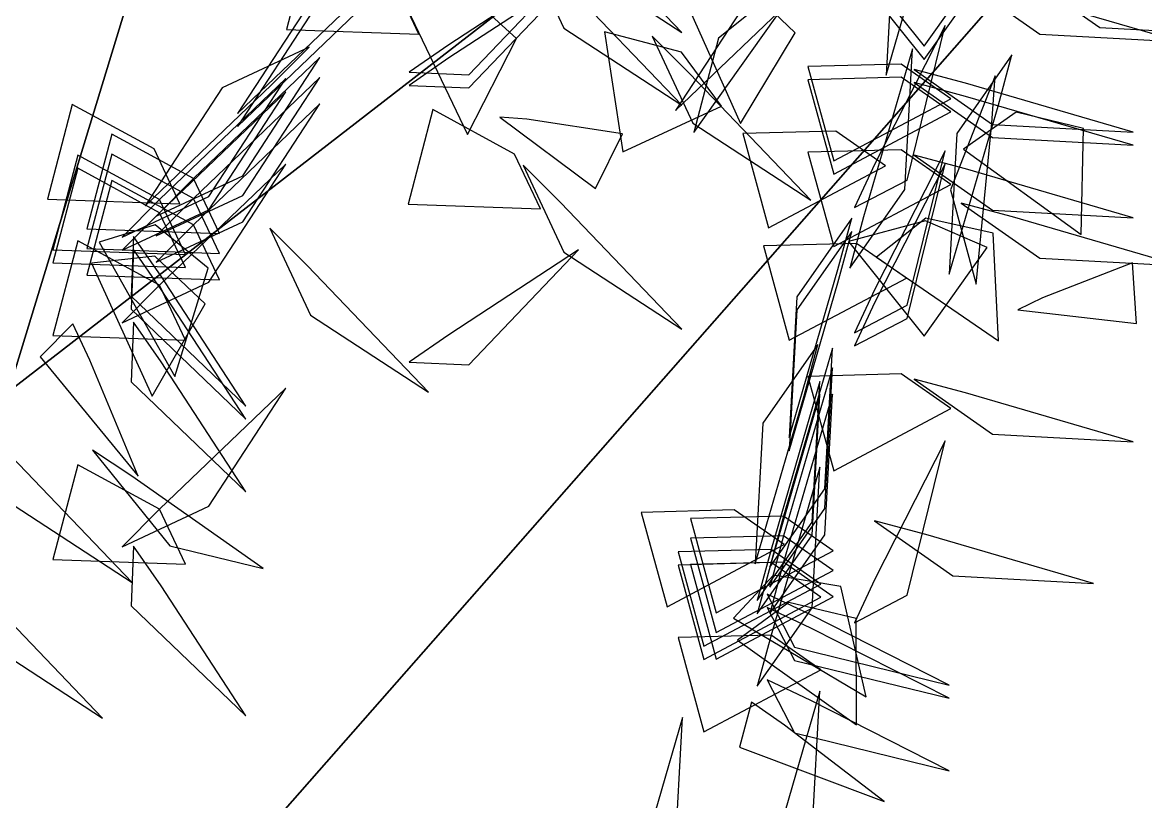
# Model space of a CAD drawing. Header units: millimetres. Extents: x 116.8 to 135.8, y -35.1 to -13.1.
# Drawn here: x 119.244 to 120.117, y -16.946 to -16.341 of the extents above; entities that cross this region are included whole.
import ezdxf

# ---------------------------------------------------------------- set-up
doc = ezdxf.new("R2010")
doc.units = ezdxf.units.MM
for name, color, linetype in [('FOGLIE', 62, 'CONTINUOUS'), ('PARETE_INTERNA', 7, 'CONTINUOUS'), ('PRATO', 83, 'CONTINUOUS'), ('RIVESTIMENTO', 33, 'CONTINUOUS')]:
    doc.layers.add(name, color=color, linetype=linetype)

msp = doc.modelspace()

# ---------------------------------------------------------------- linework, layer by layer
at = {"layer": 'FOGLIE'}
for points in [[(119.953393, -16.251241, 3.83829), (119.964069, -16.211397, 3.83829), (119.921306, -16.272411, 3.773101), (119.915352, -16.381767, 3.83072)], [(119.662584, -16.250406, 2.691664), (119.633416, -16.221238, 2.691664), (119.664874, -16.28878, 2.626476), (119.756602, -16.348614, 2.684095)], [(119.945921, -16.269471, 4.402697), (119.886291, -16.285638, 4.352507), (119.945069, -16.35926, 4.262146), (119.993858, -16.290376, 4.390112)], [(119.532154, -16.307072, 1.951303), (119.468582, -16.272593, 1.918048), (119.449278, -16.346127, 1.811935), (119.552233, -16.349761, 1.925459)], [(119.662584, -16.306733, 2.026142), (119.633416, -16.277565, 2.026142), (119.664874, -16.345106, 1.960954), (119.756602, -16.404941, 2.018573)], [(119.509544, -16.317407, 4.314046), (119.538712, -16.288239, 4.314046), (119.471171, -16.319697, 4.248857), (119.411336, -16.411425, 4.306476)], [(119.849813, -16.315097, 1.386198), (119.878981, -16.285929, 1.386198), (119.81144, -16.317387, 1.32101), (119.751605, -16.409115, 1.378628)], [(119.945921, -16.279712, 4.54604), (119.886291, -16.295879, 4.49585), (119.945069, -16.369501, 4.405489), (119.993858, -16.300617, 4.533455)], [(119.575499, -16.358023, 4.366894), (119.544656, -16.37936, 4.349719), (119.591003, -16.381421, 4.437175), (119.676436, -16.29216, 4.43026)], [(119.838847, -16.324066, 1.38259), (119.859583, -16.293326, 1.364516), (119.785183, -16.352864, 1.337666), (119.765966, -16.426214, 1.435464)], [(119.509544, -16.327648, 4.457389), (119.538712, -16.29848, 4.457389), (119.471171, -16.329938, 4.392201), (119.411336, -16.421666, 4.44982)], [(119.575499, -16.368264, 4.510238), (119.544656, -16.389601, 4.493062), (119.591003, -16.391662, 4.580519), (119.676436, -16.302401, 4.573603)], [(120.060343, -16.312558, 1.772226), (120.020499, -16.301881, 1.772226), (120.081513, -16.344645, 1.707038), (120.190869, -16.350599, 1.764657)], [(119.805885, -16.311589, 2.339468), (119.756137, -16.316064, 2.277491), (119.802181, -16.41927, 2.212156), (119.844745, -16.348729, 2.341435)], [(120.013682, -16.317633, 1.788264), (119.973837, -16.306957, 1.788264), (120.034852, -16.34972, 1.723076), (120.144207, -16.355675, 1.780695)], [(119.588538, -16.317049, 4.709379), (119.540365, -16.323984, 4.646392), (119.590006, -16.427696, 4.584589), (119.628081, -16.353322, 4.713118)], [(119.756336, -16.363805, 1.428323), (119.696612, -16.347991, 1.378133), (119.710704, -16.441139, 1.287773), (119.787399, -16.405878, 1.415739)], [(119.906755, -16.450654, 4.034133), (119.890712, -16.484554, 4.016958), (119.93188, -16.463165, 4.104414), (119.961237, -16.343146, 4.097499)], [(119.762774, -16.380643, 2.264369), (119.733606, -16.351475, 2.264369), (119.765065, -16.419016, 2.19918), (119.856792, -16.478851, 2.256799)], [(119.437709, -16.389241, 4.610725), (119.466877, -16.360073, 4.610725), (119.399336, -16.391532, 4.545537), (119.339501, -16.483259, 4.603155)], [(119.897922, -16.491799, 4.690909), (119.887246, -16.531644, 4.690909), (119.930009, -16.470629, 4.62572), (119.935963, -16.361273, 4.683339)], [(120.00252, -16.405856, 1.386198), (120.013196, -16.366012, 1.386198), (119.970433, -16.427026, 1.32101), (119.964479, -16.536382, 1.378628)], [(119.377143, -16.462083, 3.440045), (119.347974, -16.491251, 3.440045), (119.415516, -16.459793, 3.374856), (119.47535, -16.368065, 3.432475)], [(119.926983, -16.373101, 3.226653), (119.854688, -16.375028, 3.193399), (119.874737, -16.448362, 3.087285), (119.965716, -16.400031, 3.200809)], [(119.350677, -16.478307, 2.91661), (119.321509, -16.507476, 2.91661), (119.389051, -16.476017, 2.851421), (119.448885, -16.384289, 2.90904)], [(119.377143, -16.477445, 3.808642), (119.347974, -16.506613, 3.808642), (119.415516, -16.475155, 3.743453), (119.47535, -16.383427, 3.801072)], [(119.926983, -16.383342, 2.873414), (119.854688, -16.385269, 2.84016), (119.874737, -16.458603, 2.734046), (119.965716, -16.410273, 2.84757)], [(119.977009, -16.387928, 3.044903), (119.937165, -16.377252, 3.044903), (119.99818, -16.420015, 2.979715), (120.107535, -16.42597, 3.037334)], [(119.997508, -16.419107, 1.38259), (120.000095, -16.382118, 1.364516), (119.965432, -16.470878, 1.337666), (119.985465, -16.54401, 1.435464)], [(119.977009, -16.398169, 2.691664), (119.937165, -16.387493, 2.691664), (119.99818, -16.430256, 2.626476), (120.107535, -16.436211, 2.684095)], [(119.350677, -16.488549, 2.563371), (119.321509, -16.517717, 2.563371), (119.389051, -16.486258, 2.498182), (119.448885, -16.394531, 2.555801)], [(119.346389, -16.438891, 1.724116), (119.282817, -16.404413, 1.690862), (119.263513, -16.477947, 1.584748), (119.366468, -16.48158, 1.698272)], [(119.377143, -16.497927, 3.291582), (119.347974, -16.527096, 3.291582), (119.415516, -16.495637, 3.226394), (119.47535, -16.403909, 3.284012)], [(119.626673, -16.442979, 2.683996), (119.563101, -16.4085, 2.650742), (119.543797, -16.482034, 2.544628), (119.646752, -16.485668, 2.658152)], [(120.016489, -16.410376, 2.339468), (119.975644, -16.439126, 2.277491), (120.067122, -16.505482, 2.212156), (120.068714, -16.42311, 2.341435)], [(119.636242, -16.416004, 1.745009), (119.615062, -16.414396, 1.709648), (119.689526, -16.469739, 1.744193), (119.710507, -16.42741, 1.85857)], [(119.377143, -16.462083, 3.440045), (119.31357, -16.427605, 3.40679), (119.294266, -16.501138, 3.300676), (119.397221, -16.504772, 3.414201)], [(119.876299, -16.425116, 1.708079), (119.804004, -16.427043, 1.674825), (119.824053, -16.500377, 1.568711), (119.915032, -16.452046, 1.682236)], [(119.350677, -16.478307, 2.91661), (119.287105, -16.443829, 2.883355), (119.267801, -16.517363, 2.777241), (119.370756, -16.520997, 2.890766)], [(119.377143, -16.477445, 3.808642), (119.31357, -16.442966, 3.775387), (119.294266, -16.5165, 3.669274), (119.397221, -16.520134, 3.782798)], [(119.926983, -16.439669, 2.207891), (119.854688, -16.441596, 2.174637), (119.874737, -16.51493, 2.068523), (119.965716, -16.466599, 2.182048)], [(119.906755, -16.547945, 4.366894), (119.890712, -16.581845, 4.349719), (119.93188, -16.560456, 4.437175), (119.961237, -16.440438, 4.43026)], [(119.977009, -16.454496, 2.026142), (119.937165, -16.44382, 2.026142), (119.99818, -16.486583, 1.960954), (120.107535, -16.492537, 2.018573)], [(119.350677, -16.488549, 2.563371), (119.287105, -16.45407, 2.530116), (119.2678, -16.527604, 2.424003), (119.370756, -16.531238, 2.537527)], [(119.350677, -16.544875, 1.897848), (119.321509, -16.574043, 1.897848), (119.38905, -16.542585, 1.83266), (119.448885, -16.450857, 1.890279)], [(119.662584, -16.480833, 2.502247), (119.633416, -16.451665, 2.502247), (119.664874, -16.519206, 2.437058), (119.756602, -16.579041, 2.494677)], [(119.906755, -16.558186, 4.510238), (119.890712, -16.592086, 4.493062), (119.93188, -16.570697, 4.580519), (119.961237, -16.450679, 4.573603)], [(119.377143, -16.497927, 3.291582), (119.31357, -16.463449, 3.258328), (119.294266, -16.536983, 3.152214), (119.397221, -16.540616, 3.265738)], [(120.013682, -16.491733, 2.264369), (119.973837, -16.481057, 2.264369), (120.034852, -16.52382, 2.19918), (120.144208, -16.529775, 2.256799)], [(119.877973, -16.532713, 4.314046), (119.888649, -16.492869, 4.314046), (119.845886, -16.553884, 4.248857), (119.839931, -16.663239, 4.306476)], [(119.945921, -16.494777, 1.428323), (119.886291, -16.510944, 1.378133), (119.945069, -16.584566, 1.287773), (119.993858, -16.515682, 1.415739)], [(119.946205, -16.492907, 4.709379), (119.907953, -16.522999, 4.646392), (120.002799, -16.587995, 4.584589), (119.998587, -16.504548, 4.713118)], [(119.347359, -16.498029, 2.301023), (119.303715, -16.511431, 2.235818), (119.362531, -16.615729, 2.183832), (119.388425, -16.531737, 2.309433)], [(119.465646, -16.529845, 1.961994), (119.436477, -16.500677, 1.961994), (119.467936, -16.568218, 1.896805), (119.559664, -16.628053, 1.954424)], [(119.877973, -16.542955, 4.457389), (119.888649, -16.50311, 4.457389), (119.845886, -16.564125, 4.392201), (119.839931, -16.673481, 4.44982)], [(119.350677, -16.544875, 1.897848), (119.287105, -16.510396, 1.864594), (119.2678, -16.58393, 1.75848), (119.370756, -16.587564, 1.872005)], [(119.3519, -16.537861, 3.14854), (119.330563, -16.507017, 3.165716), (119.328502, -16.553365, 3.078259), (119.417763, -16.638798, 3.085174)], [(119.892386, -16.512458, 1.951303), (119.820092, -16.514385, 1.918048), (119.840141, -16.587719, 1.811935), (119.93112, -16.539388, 1.925459)], [(119.347144, -16.522402, 2.025198), (119.297883, -16.527651, 1.962893), (119.345065, -16.631032, 1.898658), (119.386225, -16.559275, 2.027722)], [(119.3519, -16.548102, 2.795301), (119.330563, -16.517258, 2.812477), (119.328502, -16.563606, 2.72502), (119.417763, -16.649039, 2.731935)], [(119.575499, -16.583329, 1.392521), (119.544656, -16.604666, 1.375345), (119.591003, -16.606727, 1.462802), (119.676436, -16.517467, 1.455887)], [(120.036995, -16.554752, 1.745009), (120.017849, -16.56395, 1.709648), (120.110008, -16.574646, 1.744193), (120.107013, -16.527498, 1.85857)], [(119.296486, -16.603104, 3.025544), (119.283375, -16.57496, 3.052702), (119.257868, -16.600483, 2.960512), (119.334143, -16.693259, 2.930699)], [(119.3519, -16.604428, 2.129779), (119.330563, -16.573585, 2.146954), (119.328502, -16.619932, 2.059498), (119.417763, -16.705365, 2.066413)], [(119.85168, -16.630841, 4.610725), (119.862356, -16.590997, 4.610725), (119.819593, -16.652012, 4.545537), (119.813638, -16.761367, 4.603155)], [(119.835648, -16.724208, 3.440045), (119.824972, -16.764052, 3.440045), (119.867735, -16.703037, 3.374856), (119.87369, -16.593682, 3.432475)], [(119.835648, -16.739569, 3.808642), (119.824972, -16.779414, 3.808642), (119.867735, -16.718399, 3.743453), (119.87369, -16.609043, 3.801072)], [(119.825961, -16.750119, 2.91661), (119.815285, -16.789963, 2.91661), (119.858048, -16.728949, 2.851421), (119.864003, -16.619593, 2.90904)], [(119.926983, -16.613769, 2.683996), (119.854688, -16.615696, 2.650742), (119.874737, -16.68903, 2.544628), (119.965716, -16.640699, 2.658152)], [(119.977009, -16.628596, 2.502247), (119.937165, -16.61792, 2.502247), (119.99818, -16.660683, 2.437058), (120.107535, -16.666638, 2.494677)], [(119.350677, -16.718975, 2.373953), (119.321509, -16.748144, 2.373953), (119.389051, -16.716685, 2.308765), (119.448885, -16.624957, 2.366383)], [(119.825961, -16.76036, 2.563371), (119.815285, -16.800204, 2.563371), (119.858048, -16.73919, 2.498182), (119.864003, -16.629834, 2.555801)], [(119.835648, -16.760052, 3.291582), (119.824972, -16.799896, 3.291582), (119.867735, -16.738882, 3.226394), (119.87369, -16.629526, 3.284012)], [(119.235357, -16.677633, 3.210185), (119.206189, -16.648465, 3.210185), (119.237647, -16.716007, 3.144997), (119.329375, -16.775841, 3.202616)], [(119.906755, -16.773251, 1.392521), (119.890712, -16.807151, 1.375345), (119.93188, -16.785762, 1.462802), (119.961237, -16.665744, 1.455887)], [(119.329134, -16.693307, 2.150912), (119.298474, -16.67297, 2.13226), (119.35877, -16.74729, 2.106925), (119.431126, -16.764942, 2.205754)], [(119.350677, -16.718975, 2.373953), (119.287105, -16.684497, 2.340699), (119.267801, -16.758031, 2.234585), (119.370756, -16.761664, 2.348109)], [(119.825961, -16.816687, 1.897848), (119.815285, -16.856531, 1.897848), (119.858048, -16.795516, 1.83266), (119.864003, -16.686161, 1.890279)], [(119.797419, -16.7195, 1.724116), (119.725124, -16.721426, 1.690862), (119.745174, -16.794761, 1.584748), (119.836152, -16.74643, 1.698272)], [(119.835648, -16.724208, 3.440045), (119.763353, -16.726134, 3.40679), (119.783403, -16.799469, 3.300676), (119.874381, -16.751138, 3.414201)], [(119.946175, -16.738639, 1.961994), (119.90633, -16.727963, 1.961994), (119.967345, -16.770726, 1.896805), (120.076701, -16.776681, 1.954424)], [(119.835648, -16.739569, 3.808642), (119.763354, -16.741496, 3.775387), (119.783403, -16.81483, 3.669274), (119.874381, -16.7665, 3.782798)], [(119.3519, -16.778529, 2.605883), (119.330563, -16.747685, 2.623059), (119.328502, -16.794033, 2.535602), (119.417763, -16.879466, 2.542517)], [(119.825961, -16.750119, 2.91661), (119.753666, -16.752046, 2.883355), (119.773715, -16.82538, 2.777241), (119.864694, -16.777049, 2.890766)], [(119.212334, -16.783157, 2.183835), (119.183166, -16.753988, 2.183835), (119.214624, -16.82153, 2.118647), (119.306352, -16.881364, 2.176266)], [(119.825961, -16.76036, 2.563371), (119.753666, -16.762287, 2.530116), (119.773716, -16.835621, 2.424003), (119.864694, -16.78729, 2.537527)], [(119.835648, -16.760052, 3.291582), (119.763353, -16.761979, 3.258328), (119.783403, -16.835313, 3.152214), (119.874381, -16.786982, 3.265738)], [(119.827828, -16.770229, 2.301023), (119.796732, -16.803658, 2.235818), (119.899817, -16.864575, 2.183832), (119.880246, -16.778888, 2.309433)], [(119.856797, -16.801082, 3.14854), (119.822897, -16.785039, 3.165716), (119.844286, -16.826208, 3.078259), (119.964304, -16.855565, 3.085174)], [(119.839828, -16.791444, 2.025198), (119.799791, -16.820621, 1.962893), (119.892342, -16.88656, 1.898658), (119.89211, -16.803837, 2.027722)], [(119.856797, -16.811323, 2.795301), (119.822897, -16.79528, 2.812477), (119.844286, -16.836449, 2.72502), (119.964304, -16.865806, 2.731935)], [(119.825961, -16.816687, 1.897848), (119.753666, -16.818613, 1.864594), (119.773716, -16.891948, 1.75848), (119.864694, -16.843617, 1.872005)], [(119.856797, -16.86765, 2.129779), (119.822897, -16.851607, 2.146954), (119.844286, -16.892776, 2.059498), (119.964304, -16.922132, 2.066413)], [(119.825961, -16.990787, 2.373953), (119.815285, -17.030631, 2.373953), (119.858048, -16.969617, 2.308765), (119.864003, -16.860261, 2.366383)], [(119.836308, -16.886664, 3.025544), (119.810881, -16.868846, 3.052702), (119.801554, -16.903702, 2.960512), (119.913997, -16.945912, 2.930699)], [(119.719231, -17.011301, 1.681351), (119.708555, -17.051146, 1.681351), (119.751318, -16.990131, 1.616163), (119.757273, -16.880775, 1.673782)]]:
    msp.add_3dface(points, dxfattribs=at)
at = {"layer": 'PARETE_INTERNA'}
for points in [[(118.906694, -16.669378, 0.8), (119.200716, -16.733758, 0.8), (119.460328, -15.884296, 0.8), (119.183839, -15.762547, 0.8)], [(119.200716, -16.733758, 0.5), (119.460328, -15.884296, 0.5), (119.460328, -15.884296, 0.8), (119.200716, -16.733758, 0.8)]]:
    msp.add_3dface(points, dxfattribs=at)
at = {"layer": 'PRATO'}
for points in [[(121.268016, -18.1399), (118.843016, -18.1399), (118.843016, -17.6399), (120.797931, -15.417286)], [(120.797931, -15.417286), (118.843016, -17.6399), (118.843016, -17.1399), (118.874855, -16.904639)], [(118.843016, -17.6399, -0.0183), (120.797931, -15.417286, -0.0183), (118.874855, -16.904639, -0.0183), (118.843016, -17.1399, -0.0183)], [(118.843016, -18.1399, -0.0183), (121.268016, -18.1399, -0.0183), (120.797931, -15.417286, -0.0183), (118.843016, -17.6399, -0.0183)], [(119.045266, -16.215963), (120.797931, -15.417286), (118.874855, -16.904639), (118.906694, -16.669378)], [(120.797931, -15.417286, -0.0183), (119.045266, -16.215963, -0.0183), (118.906694, -16.669378, -0.0183), (118.874855, -16.904639, -0.0183)]]:
    msp.add_3dface(points, dxfattribs=at)
at = {"layer": 'RIVESTIMENTO'}
for points in [[(118.906694, -16.669378, 0.5), (119.200716, -16.733758, 0.5), (119.460328, -15.884296, 0.5), (119.183839, -15.762547, 0.5)], [(119.200716, -16.733758), (119.460328, -15.884296), (119.460328, -15.884296, 0.5), (119.200716, -16.733758, 0.5)]]:
    msp.add_3dface(points, dxfattribs=at)

doc.saveas('drawing.dxf')
